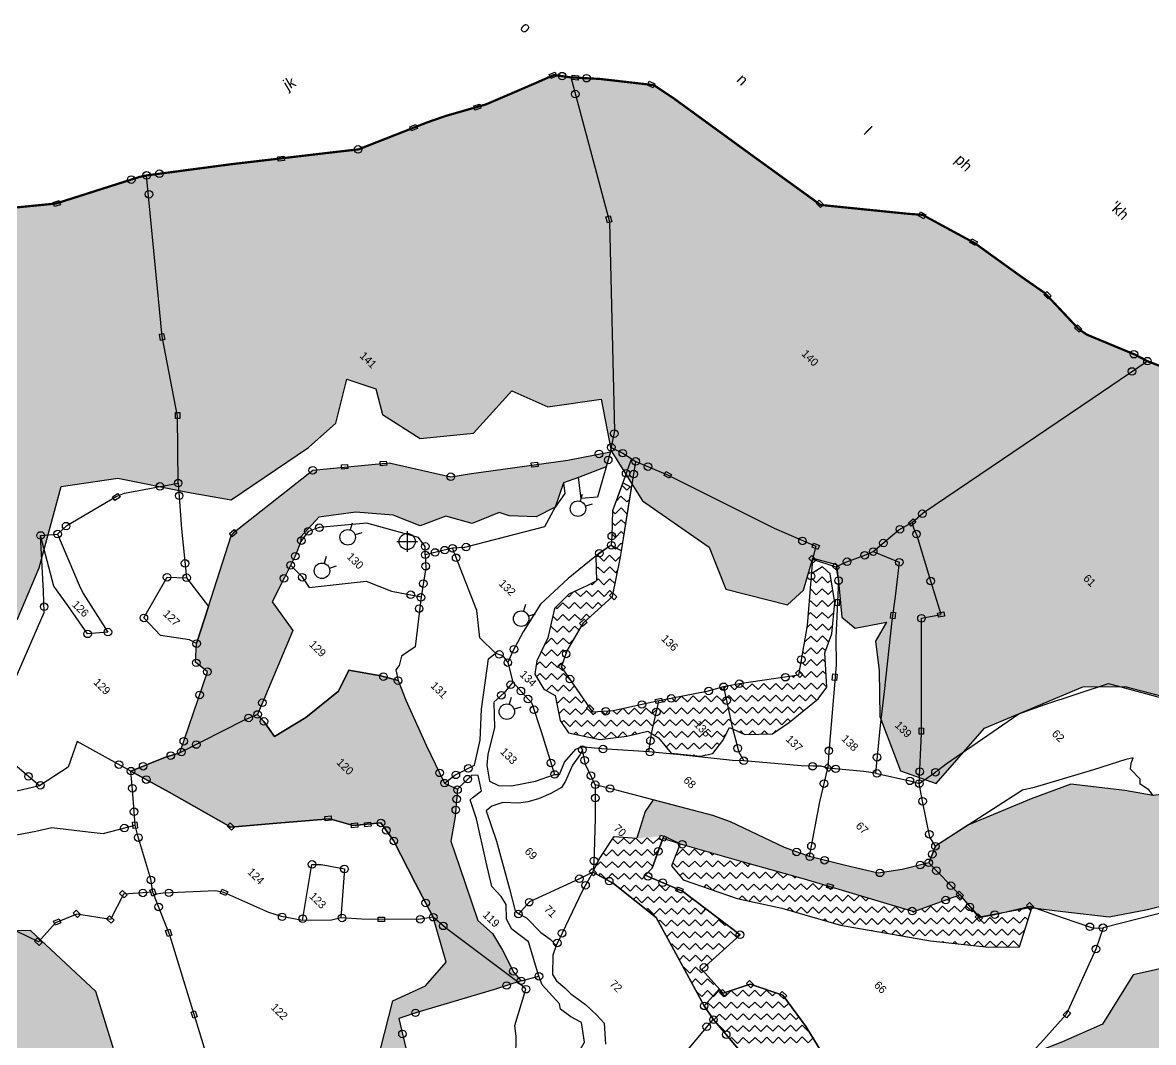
# Model space of a CAD drawing. Header units: metres. Extents: x 342055 to 347320, y 1761737 to 1766997.
# Drawn here: x 344155 to 345424, y 1764814 to 1765959 of the extents above; entities that cross this region are included whole.
import ezdxf

# ---------------------------------------------------------------- set-up
doc = ezdxf.new("R2010")
doc.units = ezdxf.units.M
doc.header["$MEASUREMENT"] = 0
for name, color, linetype in [('POLY_HATCH', 12, 'Continuous'), ('POLY_PARCEL', 6, 'Continuous'), ('POLY_WATER', 4, 'Continuous'), ('SYM_STONE', 1, 'Continuous'), ('SYM_WELL', 1, 'Continuous'), ('TEXT_MAPOUT', 7, 'Continuous'), ('TEXT_PARCEL', 7, 'Continuous'), ('V_BOUND_LINE', 7, 'Continuous')]:
    doc.layers.add(name, color=color, linetype=linetype)
doc.styles.add('TEXT_MAP', font='')
doc.styles.get('TEXT_MAP').set_extended_font_data('Kruti Dev 050')
pattern_1 = [(0, (2561.2986, 7210.2284), (1.875, 1.875), [1.875, -1.875]), (90, (2563.1736, 7210.2284), (-1.875, 1.875), [1.875, -1.875])]

# ---------------------------------------------------------------- blocks, each defined once
blk = doc.blocks.new('DISUSEWELL')
for points in [[(-1.64, -1.64), (1.64, 1.64)], [(-1.64, 1.64), (1.64, -1.64)]]:
    blk.add_lwpolyline(points)
blk.add_circle((0, 0), 1.81)
blk = doc.blocks.new('STONE')
blk.add_circle((0, 0), 0.851)
blk = doc.blocks.new('STONESQUARE')
blk.add_lwpolyline([(-0.7, 0.48), (0.7, 0.48), (0.7, -0.48), (-0.7, -0.48)], close=True)
blk = doc.blocks.new('MOTWELL')
for points in [[(-1.54, 2.96), (-0.8, 1.55)], [(1.54, 2.96), (0.8, 1.55)]]:
    blk.add_lwpolyline(points)
blk.add_circle((0, 0), 1.74)
blk = doc.blocks.new('EWF')
at = {"layer": 'POLY_HATCH'}
h = blk.add_hatch(dxfattribs=at)
h.set_pattern_fill('ZIGZAG', color=256, scale=15, style=0)
h.set_pattern_definition(pattern_1)
edge = h.paths.add_edge_path()
edge.add_line((2819.69, 7499.71), (2813.42, 7487.32))
edge.add_line((2813.42, 7487.32), (2810.13, 7480.25))
edge.add_line((2810.13, 7480.25), (2802.04, 7462.42))
edge.add_line((2802.04, 7462.42), (2795.49, 7447.4))
edge.add_line((2795.49, 7447.4), (2791.07, 7439.3))
edge.add_line((2791.07, 7439.3), (2784.01, 7427.53))
edge.add_line((2784.01, 7427.53), (2781.44, 7422.78))
edge.add_line((2781.44, 7422.78), (2771.8, 7406.7))
edge.add_line((2771.8, 7406.7), (2764.01, 7393.14))
edge.add_line((2764.01, 7393.14), (2820.19, 7373.12))
edge.add_line((2820.19, 7373.12), (2842.46, 7366.11))
edge.add_line((2842.46, 7366.11), (2855.14, 7367.52))
edge.add_line((2855.14, 7367.52), (2862.87, 7380.9))
edge.add_line((2862.87, 7380.9), (2863.9, 7401.48))
edge.add_line((2863.9, 7401.48), (2872.15, 7413.83))
edge.add_line((2872.15, 7413.83), (2886.06, 7422.58))
edge.add_line((2886.06, 7422.58), (2887.09, 7439.04))
edge.add_line((2887.09, 7439.04), (2886.57, 7454.99))
edge.add_line((2886.57, 7454.99), (2880.91, 7467.34))
edge.add_line((2880.91, 7467.34), (2891.73, 7479.69))
edge.add_line((2891.73, 7479.69), (2883.5, 7497.06))
edge.add_line((2883.5, 7497.06), (2886.59, 7504.78))
edge.add_line((2886.59, 7504.78), (2896.9, 7514.55))
edge.add_line((2896.9, 7514.55), (2934.51, 7523.3))
edge.add_line((2934.51, 7523.3), (2940.18, 7537.19))
edge.add_line((2940.18, 7537.19), (2933.48, 7555.71))
edge.add_line((2933.48, 7555.71), (2918.54, 7575.78))
edge.add_line((2918.54, 7575.78), (2886.59, 7591.22))
edge.add_line((2886.59, 7591.22), (2878.35, 7601.51))
edge.add_line((2878.35, 7601.51), (2845.89, 7619))
edge.add_line((2845.89, 7619), (2825.79, 7618.49))
edge.add_line((2825.79, 7618.49), (2811.88, 7604.08))
edge.add_line((2811.88, 7604.08), (2793.85, 7603.05))
edge.add_line((2793.85, 7603.05), (2784.57, 7605.11))
edge.add_line((2784.57, 7605.11), (2781.48, 7611.8))
edge.add_line((2781.48, 7611.8), (2781.48, 7618.49))
edge.add_line((2781.48, 7618.49), (2783.4, 7634.3))
edge.add_line((2783.4, 7634.3), (2782.37, 7646.14))
edge.add_line((2782.37, 7646.14), (2774.64, 7666.2))
edge.add_line((2774.64, 7666.2), (2770, 7678.04))
edge.add_line((2770, 7678.04), (2760.73, 7694.5))
edge.add_line((2760.73, 7694.5), (2768.46, 7704.79))
edge.add_line((2768.46, 7704.79), (2781.85, 7713.54))
edge.add_line((2781.85, 7713.54), (2790.1, 7719.2))
edge.add_line((2790.1, 7719.2), (2794.22, 7739.78))
edge.add_line((2794.22, 7739.78), (2794.74, 7748.01))
edge.add_line((2794.74, 7748.01), (2789.58, 7756.76))
edge.add_line((2789.58, 7756.76), (2795.77, 7759.85))
edge.add_line((2795.77, 7759.85), (2800.92, 7756.76))
edge.add_line((2800.92, 7756.76), (2810.71, 7758.82))
edge.add_line((2810.71, 7758.82), (2818.44, 7768.08))
edge.add_line((2818.44, 7768.08), (2817.92, 7780.94))
edge.add_line((2817.92, 7780.94), (2826.17, 7784.03))
edge.add_line((2826.17, 7784.03), (2833.49, 7793.68))
edge.add_line((2833.49, 7793.68), (2843.28, 7786.99))
edge.add_line((2843.28, 7786.99), (2856.16, 7783.9))
edge.add_line((2856.16, 7783.9), (2874.19, 7786.99))
edge.add_line((2874.19, 7786.99), (2883.46, 7782.87))
edge.add_line((2883.46, 7782.87), (2895.83, 7790.08))
edge.add_line((2895.83, 7790.08), (2896.08, 7794.98))
edge.add_line((2896.08, 7794.98), (2892.54, 7801.59))
edge.add_line((2892.54, 7801.59), (2897.33, 7804.32))
edge.add_line((2897.33, 7804.32), (2901.55, 7800.91))
edge.add_line((2901.55, 7800.91), (2906.46, 7796.69))
edge.add_line((2906.46, 7796.69), (2910.33, 7797.03))
edge.add_line((2910.33, 7797.03), (2914.44, 7802.96))
edge.add_line((2914.44, 7802.96), (2915.69, 7798.17))
edge.add_line((2915.69, 7798.17), (2920.94, 7793.96))
edge.add_line((2920.94, 7793.96), (2928.24, 7786.78))
edge.add_line((2928.24, 7786.78), (2940.14, 7781.33))
edge.add_line((2940.14, 7781.33), (2947.87, 7784.93))
edge.add_line((2947.87, 7784.93), (2946.84, 7801.4))
edge.add_line((2946.84, 7801.4), (2956.11, 7823.52))
edge.add_line((2956.11, 7823.52), (2962.81, 7830.21))
edge.add_line((2962.81, 7830.21), (2976.21, 7837.93))
edge.add_line((2976.21, 7837.93), (2979.3, 7841.01))
edge.add_line((2979.3, 7841.01), (2979.55, 7856.42))
edge.add_line((2979.55, 7856.42), (2995.12, 7874.06))
edge.add_line((2995.12, 7874.06), (2997.32, 7876.36))
edge.add_line((2997.32, 7876.36), (3009.03, 7876.36))
edge.add_line((3009.03, 7876.36), (3017.05, 7881.28))
edge.add_line((3017.05, 7881.28), (3020.13, 7887.85))
edge.add_line((3020.13, 7887.85), (3019.56, 7894.76))
edge.add_line((3019.56, 7894.76), (3019.98, 7905.64))
edge.add_line((3019.98, 7905.64), (3027.37, 7914.26))
edge.add_line((3027.37, 7914.26), (3030.66, 7921.65))
edge.add_line((3030.66, 7921.65), (3031.07, 7933.35))
edge.add_line((3031.07, 7933.35), (3028.94, 7939.41))
edge.add_line((3028.94, 7939.41), (3027.68, 7943.83))
edge.add_line((3027.68, 7943.83), (3018.53, 7950.07))
edge.add_line((3018.53, 7950.07), (3014.88, 7949.33))
edge.add_line((3014.88, 7949.33), (3010.34, 7952.08))
edge.add_line((3010.34, 7952.08), (3005.58, 7948.81))
edge.add_line((3005.58, 7948.81), (2997.97, 7946.53))
edge.add_line((2997.97, 7946.53), (2994.51, 7944.86))
edge.add_line((2994.51, 7944.86), (2981.94, 7936.8))
edge.add_line((2981.94, 7936.8), (2980.21, 7934.95))
edge.add_line((2980.21, 7934.95), (2972.73, 7926.37))
edge.add_line((2972.73, 7926.37), (2970.72, 7924.72))
edge.add_line((2970.72, 7924.72), (2954.03, 7912.62))
edge.add_line((2954.03, 7912.62), (2942.74, 7904.73))
edge.add_line((2942.74, 7904.73), (2934.03, 7898.62))
edge.add_line((2934.03, 7898.62), (2931.18, 7896.89))
edge.add_line((2931.18, 7896.89), (2918.29, 7887.91))
edge.add_line((2918.29, 7887.91), (2917.92, 7887.17))
edge.add_line((2917.92, 7887.17), (2915.07, 7885.94))
edge.add_line((2915.07, 7885.94), (2912.17, 7885.07))
edge.add_line((2912.17, 7885.07), (2901.16, 7880.63))
edge.add_line((2901.16, 7880.63), (2899, 7880.26))
edge.add_line((2899, 7880.26), (2887.94, 7880.69))
edge.add_line((2887.94, 7880.69), (2881.33, 7879.56))
edge.add_line((2881.33, 7879.56), (2868.84, 7877.64))
edge.add_line((2868.84, 7877.64), (2855.98, 7873.94))
edge.add_line((2855.98, 7873.94), (2853.54, 7871.86))
edge.add_line((2853.54, 7871.86), (2838.08, 7859.45))
edge.add_line((2838.08, 7859.45), (2818.99, 7856.54))
edge.add_line((2818.99, 7856.54), (2797.85, 7853.39))
edge.add_line((2797.85, 7853.39), (2792.44, 7852.36))
edge.add_line((2792.44, 7852.36), (2782.8, 7844.83))
edge.add_line((2782.8, 7844.83), (2777.98, 7840.57))
edge.add_line((2777.98, 7840.57), (2774.82, 7838.22))
edge.add_line((2774.82, 7838.22), (2773.21, 7834.16))
edge.add_line((2773.21, 7834.16), (2768.57, 7822.8))
edge.add_line((2768.57, 7822.8), (2763.93, 7814.59))
edge.add_line((2763.93, 7814.59), (2762.01, 7810.71))
edge.add_line((2762.01, 7810.71), (2755.21, 7795.46))
edge.add_line((2755.21, 7795.46), (2752.46, 7792.07))
edge.add_line((2752.46, 7792.07), (2737.1, 7772.95))
edge.add_line((2737.1, 7772.95), (2725.36, 7757.88))
edge.add_line((2725.36, 7757.88), (2724.43, 7756.47))
edge.add_line((2724.43, 7756.47), (2715.26, 7739.08))
edge.add_line((2715.26, 7739.08), (2703.99, 7725.58))
edge.add_line((2703.99, 7725.58), (2696.08, 7716.13))
edge.add_line((2696.08, 7716.13), (2698.04, 7714.07))
edge.add_line((2698.04, 7714.07), (2699.39, 7710.92))
edge.add_line((2699.39, 7710.92), (2700.84, 7690.52))
edge.add_line((2700.84, 7690.52), (2701.47, 7680.45))
edge.add_line((2701.47, 7680.45), (2707.7, 7660.41))
edge.add_line((2707.7, 7660.41), (2713.37, 7641.34))
edge.add_line((2713.37, 7641.34), (2718.97, 7626.61))
edge.add_line((2718.97, 7626.61), (2720.14, 7622.83))
edge.add_line((2720.14, 7622.83), (2725.21, 7597.45))
edge.add_line((2725.21, 7597.45), (2727.99, 7584.41))
edge.add_line((2727.99, 7584.41), (2729.11, 7578.74))
edge.add_line((2729.11, 7578.74), (2729.62, 7574.27))
edge.add_line((2729.62, 7574.27), (2732.43, 7570.86))
edge.add_line((2732.43, 7570.86), (2746.07, 7556.53))
edge.add_line((2746.07, 7556.53), (2754.87, 7548.21))
edge.add_line((2754.87, 7548.21), (2762.6, 7541.09))
edge.add_line((2762.6, 7541.09), (2766.75, 7536.43))
edge.add_line((2766.75, 7536.43), (2775.65, 7534.21))
edge.add_line((2775.65, 7534.21), (2790.82, 7530))
edge.add_line((2790.82, 7530), (2802.28, 7526.43))
edge.add_line((2802.28, 7526.43), (2803.15, 7523.56))
edge.add_line((2803.15, 7523.56), (2805.34, 7520.89))
edge.add_line((2805.34, 7520.89), (2816.52, 7504.69))
edge.add_line((2816.52, 7504.69), (2818.22, 7502.73))
h = blk.add_hatch(dxfattribs=at)
h.set_pattern_fill('ZIGZAG', color=256, scale=15, style=0)
h.set_pattern_definition(pattern_1)
h.paths.add_polyline_path([(3001.62, 7798.01), (3007.89, 7808.32), (3013.3, 7812.86), (3016.8, 7827.05), (3019.02, 7835.7), (3022.15, 7847.86), (3025.5, 7858.87), (3033.61, 7868.82), (3045.05, 7883.55), (3047.82, 7889.08), (3049.41, 7893.12), (3056.35, 7900.78), (3059.27, 7904.23), (3061.5, 7909.97), (3066.77, 7914.96), (3071.87, 7921.2), (3068.81, 7925.02), (3063.58, 7919.8), (3059.89, 7915.09), (3055.42, 7909.61), (3053.38, 7903.24), (3046.75, 7898.78), (3043.88, 7896.32), (3041.78, 7886.28), (3036.04, 7879.56), (3029.3, 7872.17), (3017.71, 7866.98), (2998.66, 7858.42), (2993.36, 7847.28), (2988.83, 7837.79), (2990.37, 7829.23), (2990.7, 7824.93), (2984.51, 7817.21), (2979.22, 7813.51), (2969.56, 7806.04), (2965.53, 7797.43), (2959.55, 7783.23), (2957.64, 7774.75), (2959.18, 7771.04), (2956, 7765.76), (2952.7, 7761.4), (2945.95, 7757.3), (2939.08, 7753.21), (2933.65, 7750.7), (2920.96, 7746.34), (2917.06, 7744.55), (2905.04, 7737.66), (2905.62, 7734.5), (2908.51, 7728.96), (2912.49, 7733.57), (2916.33, 7734.89), (2929.29, 7741.89), (2941.72, 7748.85), (2959.58, 7758.23), (2964.47, 7760.87), (2969.23, 7770.78), (2975.79, 7770.37), (2982.43, 7779.77), (2988.33, 7784.37), (2996.64, 7790.82)])
h = blk.add_hatch(dxfattribs=at)
h.set_pattern_fill('ZIGZAG', color=256, scale=15, style=0)
h.set_pattern_definition(pattern_1)
h.paths.add_polyline_path([(3130.18, 7854.67), (3104.93, 7856.28), (3106.03, 7873.79), (3096.53, 7889.11), (3092.51, 7901.51), (3080.09, 7911.72), (3068.77, 7908.8), (3056.35, 7900.78), (3049.41, 7893.12), (3045.4, 7880.72), (3039.55, 7869.41), (3025.31, 7853.36), (3025.31, 7841.33), (3023.48, 7827.47), (3026.01, 7819.24), (3033.68, 7814.86), (3032.95, 7806.47), (3027.1, 7805.01), (3017.6, 7797.72), (3009.57, 7785.31), (3012.49, 7772.55), (3008.84, 7763.43), (3002.99, 7750.3), (3001.67, 7744.65), (3004.71, 7735.19), (3012.39, 7728.22), (3016.68, 7719.84), (3020.08, 7713.95), (3020.62, 7713.59), (3027.41, 7710.02), (3038.34, 7716.95), (3043.7, 7720.88), (3049.98, 7712.5), (3047.12, 7708.57), (3055.13, 7701.71), (3061.41, 7704.5), (3073.09, 7705.23), (3078.94, 7712.53), (3082.96, 7727.12), (3093.55, 7739.52), (3106.33, 7754.11), (3121.67, 7776.36), (3144.68, 7785.11), (3156.37, 7789.85), (3183.19, 7790.41), (3195.97, 7797.34), (3203.28, 7814.12), (3195.24, 7835.64), (3175.15, 7832.72), (3157.99, 7842.2), (3153.11, 7853.23), (3145.74, 7853.56)])
h = blk.add_hatch(dxfattribs=at)
h.set_pattern_fill('ZIGZAG', color=256, scale=15, style=0)
h.set_pattern_definition(pattern_1)
h.paths.add_polyline_path([(2894.78, 7798.83), (2895.11, 7798.44), (2902.25, 7789.88), (2908.73, 7780.56), (2900.57, 7769.86), (2898.53, 7766.9), (2896.56, 7763.48), (2890.34, 7754.41), (2884.62, 7745.65), (2881.56, 7742.19), (2869.42, 7744.53), (2867.78, 7747.99), (2865.95, 7755.02), (2866.46, 7763.89), (2861.76, 7771.12), (2860.7, 7772.61), (2852.32, 7784.35), (2850.19, 7783.67), (2852.95, 7777.6), (2856.83, 7773.42), (2858.19, 7771.88), (2857.43, 7767.71), (2861.39, 7763.84), (2860.66, 7761.5), (2859.13, 7757.33), (2859.05, 7752.74), (2862.6, 7747.01), (2864.46, 7741.61), (2866.25, 7739.15), (2870.05, 7738.18), (2872.87, 7738.91), (2877.64, 7735.68), (2880.95, 7735.04), (2887, 7738.91), (2890.8, 7743.67), (2893.38, 7747.86), (2896.13, 7748.42), (2900.61, 7747.99), (2905.77, 7752.11), (2907.31, 7754.52), (2906.9, 7758.15), (2905.85, 7761.3), (2909.41, 7762.59), (2913.77, 7767.02), (2914.67, 7771.6), (2915.56, 7779.9), (2915.15, 7783.12), (2909.42, 7788.28), (2907.55, 7792.44), (2903.03, 7797.93), (2897.78, 7801.8), (2895.44, 7801.72)])
h = blk.add_hatch(dxfattribs=at)
h.set_pattern_fill('ZIGZAG', color=256, scale=15, style=0)
h.set_pattern_definition(pattern_1)
h.paths.add_polyline_path([(2861.04, 7686.21), (2865.04, 7691.02), (2869.86, 7690.2), (2880.01, 7686.82), (2888.3, 7684.15), (2897.45, 7679.01), (2897.86, 7671.95), (2895.03, 7664.34), (2900.69, 7654.65), (2902.92, 7648.4), (2900.09, 7644.56), (2896.45, 7640.53), (2893.01, 7639.32), (2891.4, 7633.87), (2887.35, 7630.23), (2888.16, 7624.78), (2885.74, 7619.74), (2885.94, 7613.48), (2884.33, 7606.48), (2887.57, 7602.64), (2887.77, 7596.79), (2894.84, 7591.14), (2899.69, 7589.12), (2902.93, 7588.51), (2904.27, 7596.32), (2903.01, 7600.76), (2896.51, 7600.63), (2895.31, 7603.21), (2894.58, 7606.52), (2898.45, 7608.98), (2897.06, 7611.3), (2895, 7613.68), (2893.52, 7615.17), (2894.12, 7619.81), (2896.99, 7627.34), (2903.63, 7630.05), (2909.22, 7637.78), (2912.58, 7647.06), (2912.09, 7654.28), (2905.68, 7658.13), (2898.79, 7662.46), (2900.68, 7666.31), (2909.54, 7682.26), (2912.42, 7687.8), (2909.96, 7688.01), (2904.62, 7689.83), (2900.37, 7690.92), (2895.95, 7690.64), (2884.51, 7696.46), (2879.1, 7699.12), (2875.92, 7703.79), (2872.02, 7708.51), (2868.97, 7707.43), (2860.06, 7710.59), (2849.66, 7714.65), (2845.34, 7716.53), (2841.84, 7714.56), (2835.8, 7710.42), (2837.48, 7705.48), (2836.38, 7696.11), (2834.35, 7688.04), (2830.27, 7688.84), (2828.16, 7688.95), (2827.35, 7690.92), (2820.57, 7707.98), (2812.74, 7709.33), (2810.85, 7715.18), (2809.23, 7720.27), (2807.79, 7723.51), (2807.09, 7724.24), (2806.87, 7730.24), (2812.03, 7736.9), (2818.47, 7742.26), (2824.49, 7744.83), (2827.07, 7750.41), (2832.44, 7753.42), (2835.02, 7759.42), (2837.16, 7760.5), (2841.68, 7764.57), (2843.22, 7769.13), (2840.7, 7774.35), (2842.23, 7777.58), (2845.02, 7783.64), (2843.31, 7786.76), (2837.81, 7778.66), (2824.44, 7761.32), (2821.65, 7757.54), (2809.58, 7750.08), (2798.49, 7736.8), (2795.61, 7714.59), (2795.71, 7713.43), (2803.24, 7698.51), (2807.21, 7690.69), (2809.95, 7687.53), (2813.37, 7687.89), (2814.83, 7684.93), (2821.76, 7670.54), (2820.14, 7667.57), (2816.8, 7659.87), (2826.25, 7662.58), (2841.63, 7666.68), (2847.79, 7673.85), (2856.22, 7683.65)])
h = blk.add_hatch(dxfattribs=at)
h.set_pattern_fill('ZIGZAG', color=256, scale=15, style=0)
h.set_pattern_definition(pattern_1)
h.paths.add_polyline_path([(2971.76, 7758.75), (2982.14, 7766.99), (2987.01, 7771.85), (2982.79, 7780.05), (2982.43, 7779.77), (2975.79, 7770.37), (2969.23, 7770.78), (2964.47, 7760.87), (2959.58, 7758.23), (2941.72, 7748.85), (2929.29, 7741.89), (2916.33, 7734.89), (2918.42, 7730), (2922.44, 7729.57), (2934.08, 7735.07), (2942.76, 7740.57), (2954.83, 7747.12)])
h = blk.add_hatch(dxfattribs=at)
h.set_pattern_fill('ZIGZAG', color=256, scale=15, style=0)
h.set_pattern_definition(pattern_1)
h.paths.add_polyline_path([(2912.49, 7733.57), (2915.67, 7726.57), (2915.67, 7724.32), (2924.13, 7727.63), (2940.27, 7729.74), (2939.6, 7718.12), (2946.75, 7717.72), (2949.66, 7723.4), (2956.67, 7726.83), (2965.4, 7725.38), (2978.93, 7721.99), (2982.11, 7721.27), (2986.4, 7726.44), (2988.9, 7735.01), (2999.09, 7737.69), (3005.53, 7731.44), (3008.39, 7723.23), (3010.71, 7714.84), (3009.1, 7703.86), (3010.35, 7693.33), (3007.5, 7685.12), (3006.25, 7672.51), (3011.26, 7660.37), (3016.44, 7651.44), (3020.2, 7645.38), (3027.33, 7644.8), (3038.92, 7646.66), (3044.33, 7647.22), (3048.64, 7646.51), (3043.6, 7641.05), (3033.93, 7636.22), (3029.1, 7630.56), (3024.26, 7625.73), (3025.31, 7621.95), (3020.06, 7623), (3021.07, 7632.98), (3012.66, 7642.63), (3004.67, 7652.71), (3002.36, 7652.5), (2995.84, 7644.31), (2990.38, 7646.62), (2989.33, 7664.89), (2992.9, 7674.75), (2993.32, 7683.99), (2996.41, 7693.9), (2998.01, 7697.55), (2999.77, 7701.9), (2999.02, 7705.56), (2996.49, 7708.71), (2993.65, 7711.24), (2986.43, 7709.4), (2982.19, 7708.43), (2976.01, 7706.5), (2975.17, 7708.79), (2959.9, 7710.97), (2949.24, 7711.94), (2945.73, 7712.67), (2932.04, 7716.9), (2924.1, 7719.31), (2911.86, 7717.98), (2906.77, 7716.53), (2905.73, 7719.65), (2904.62, 7725.64), (2908.51, 7728.96)])
for points in [[(2896.9, 7514.55), (2934.51, 7523.3), (2940.18, 7537.19), (2933.48, 7555.71), (2918.54, 7575.78), (2886.59, 7591.22), (2878.35, 7601.51), (2845.89, 7619), (2825.79, 7618.49), (2811.88, 7604.08)], [(2774.64, 7666.2), (2770, 7678.04), (2760.73, 7694.5), (2768.46, 7704.79), (2781.85, 7713.54), (2790.1, 7719.2), (2794.22, 7739.78), (2794.74, 7748.01), (2789.58, 7756.76), (2795.77, 7759.85), (2800.92, 7756.76), (2810.71, 7758.82), (2818.44, 7768.08), (2817.92, 7780.94), (2826.17, 7784.03), (2833.49, 7793.68), (2843.28, 7786.99), (2856.16, 7783.9), (2874.19, 7786.99), (2883.46, 7782.87), (2895.83, 7790.08), (2896.08, 7794.98), (2892.54, 7801.59), (2897.33, 7804.32), (2901.55, 7800.91), (2906.46, 7796.69), (2910.33, 7797.03), (2914.44, 7802.96), (2915.69, 7798.17), (2920.94, 7793.96), (2928.24, 7786.78), (2940.14, 7781.33), (2947.87, 7784.93), (2946.84, 7801.4), (2956.11, 7823.52), (2962.81, 7830.21), (2976.21, 7837.93)], [(2917.92, 7887.17), (2915.07, 7885.94), (2912.17, 7885.07), (2901.16, 7880.63), (2899, 7880.26), (2887.94, 7880.69), (2881.33, 7879.56), (2868.84, 7877.64), (2855.98, 7873.94), (2853.54, 7871.86), (2838.08, 7859.45), (2818.99, 7856.54), (2797.85, 7853.39), (2792.44, 7852.36), (2782.8, 7844.83), (2777.98, 7840.57), (2774.82, 7838.22), (2773.21, 7834.16), (2768.57, 7822.8), (2763.93, 7814.59), (2762.01, 7810.71), (2755.21, 7795.46), (2752.46, 7792.07), (2737.1, 7772.95), (2725.36, 7757.88), (2724.43, 7756.47), (2715.26, 7739.08), (2703.99, 7725.58)], [(2912.49, 7733.57), (2916.33, 7734.89), (2929.29, 7741.89), (2941.72, 7748.85), (2959.58, 7758.23), (2964.47, 7760.87), (2969.23, 7770.78), (2975.79, 7770.37), (2982.43, 7779.77), (2988.33, 7784.37), (2996.64, 7790.82), (3001.62, 7798.01), (3007.89, 7808.32)], [(2990.7, 7824.93), (2984.51, 7817.21), (2979.22, 7813.51), (2969.56, 7806.04), (2965.53, 7797.43), (2959.55, 7783.23), (2957.64, 7774.75)], [(3104.93, 7856.28), (3106.03, 7873.79), (3096.53, 7889.11), (3092.51, 7901.51), (3080.09, 7911.72), (3068.77, 7908.8), (3056.35, 7900.78), (3049.41, 7893.12), (3045.4, 7880.72), (3039.55, 7869.41), (3025.31, 7853.36), (3025.31, 7841.33), (3023.48, 7827.47), (3026.01, 7819.24), (3033.68, 7814.86), (3032.95, 7806.47), (3027.1, 7805.01), (3017.6, 7797.72), (3009.57, 7785.31), (3012.49, 7772.55), (3008.84, 7763.43), (3002.99, 7750.3)], [(2900.69, 7654.65), (2895.03, 7664.34), (2897.86, 7671.95), (2897.45, 7679.01), (2888.3, 7684.15), (2880.01, 7686.82), (2869.86, 7690.2), (2865.04, 7691.02), (2861.04, 7686.21), (2856.22, 7683.65), (2847.79, 7673.85), (2841.63, 7666.68), (2826.25, 7662.58), (2816.8, 7659.87), (2820.14, 7667.57), (2821.76, 7670.54), (2814.83, 7684.93), (2813.37, 7687.89), (2809.95, 7687.53), (2807.21, 7690.69), (2803.24, 7698.51), (2795.71, 7713.43), (2795.61, 7714.59), (2798.49, 7736.8), (2809.58, 7750.08), (2821.65, 7757.54), (2824.44, 7761.32), (2837.81, 7778.66), (2843.31, 7786.76), (2845.02, 7783.64), (2842.23, 7777.58), (2840.7, 7774.35), (2843.22, 7769.13), (2841.68, 7764.57), (2837.16, 7760.5), (2835.02, 7759.42), (2832.44, 7753.42), (2827.07, 7750.41), (2824.49, 7744.83), (2818.47, 7742.26), (2812.03, 7736.9), (2806.87, 7730.24), (2807.09, 7724.24), (2807.79, 7723.51), (2809.23, 7720.27), (2810.85, 7715.18), (2812.74, 7709.33), (2820.57, 7707.98), (2827.35, 7690.92), (2828.16, 7688.95), (2830.27, 7688.84), (2834.35, 7688.04), (2836.38, 7696.11), (2837.48, 7705.48), (2835.8, 7710.42), (2841.84, 7714.56), (2845.34, 7716.53), (2849.66, 7714.65), (2860.06, 7710.59), (2868.97, 7707.43), (2872.02, 7708.51), (2875.92, 7703.79), (2879.1, 7699.12), (2884.51, 7696.46), (2895.95, 7690.64), (2900.37, 7690.92), (2904.62, 7689.83), (2909.96, 7688.01), (2912.42, 7687.8), (2909.54, 7682.26), (2900.68, 7666.31), (2898.79, 7662.46), (2905.68, 7658.13)], [(2916.33, 7734.89), (2918.42, 7730), (2922.44, 7729.57), (2934.08, 7735.07), (2942.76, 7740.57), (2954.83, 7747.12), (2971.76, 7758.75), (2982.14, 7766.99), (2987.01, 7771.85), (2982.79, 7780.05)], [(2957.64, 7774.75), (2959.18, 7771.04)], [(2959.18, 7771.04), (2956, 7765.76), (2952.7, 7761.4), (2945.95, 7757.3), (2939.08, 7753.21), (2933.65, 7750.7), (2920.96, 7746.34), (2917.06, 7744.55), (2905.04, 7737.66), (2905.62, 7734.5), (2908.51, 7728.96)], [(2912.49, 7733.57), (2915.67, 7726.57), (2915.67, 7724.32), (2924.13, 7727.63), (2940.27, 7729.74), (2939.6, 7718.12), (2946.75, 7717.72), (2949.66, 7723.4), (2956.67, 7726.83), (2965.4, 7725.38), (2978.93, 7721.99)], [(2959.9, 7710.97), (2949.24, 7711.94), (2945.73, 7712.67), (2932.04, 7716.9), (2924.1, 7719.31), (2911.86, 7717.98), (2906.77, 7716.53), (2905.73, 7719.65), (2904.62, 7725.64), (2908.51, 7728.96)]]:
    blk.add_lwpolyline(points, dxfattribs=at)
blk.add_lwpolyline([(2894.78, 7798.83), (2895.11, 7798.44), (2902.25, 7789.88), (2908.73, 7780.56), (2900.57, 7769.86), (2898.53, 7766.9), (2896.56, 7763.48), (2890.34, 7754.41), (2884.62, 7745.65), (2881.56, 7742.19), (2869.42, 7744.53), (2867.78, 7747.99), (2865.95, 7755.02), (2866.46, 7763.89), (2861.76, 7771.12), (2860.7, 7772.61), (2852.32, 7784.35), (2850.19, 7783.67), (2852.95, 7777.6), (2856.83, 7773.42), (2858.19, 7771.88), (2857.43, 7767.71), (2861.39, 7763.84), (2860.66, 7761.5), (2859.13, 7757.33), (2859.05, 7752.74), (2862.6, 7747.01), (2864.46, 7741.61), (2866.25, 7739.15), (2870.05, 7738.18), (2872.87, 7738.91), (2877.64, 7735.68), (2880.95, 7735.04), (2887, 7738.91), (2890.8, 7743.67), (2893.38, 7747.86), (2896.13, 7748.42), (2900.61, 7747.99), (2905.77, 7752.11), (2907.31, 7754.52), (2906.9, 7758.15), (2905.85, 7761.3), (2909.41, 7762.59), (2913.77, 7767.02), (2914.67, 7771.6), (2915.56, 7779.9), (2915.15, 7783.12), (2909.42, 7788.28), (2907.55, 7792.44), (2903.03, 7797.93), (2897.78, 7801.8), (2895.44, 7801.72)], close=True, dxfattribs=at)
at = {"layer": 'POLY_PARCEL'}
for points in [[(2902.83, 7822.98), (2903.12, 7826.26), (2903.12, 7826.26), (2903.12, 7826.26), (2912.13, 7871.22), (2915.07, 7885.94)], [(2843.31, 7786.76), (2840.68, 7790.79), (2806.96, 7823.43), (2806.96, 7823.43), (2777.98, 7840.57), (2777.98, 7840.57)], [(2945.16, 7782.25), (2945.95, 7786.36), (2946.35, 7789.64), (2950.13, 7809.1), (2952.83, 7814.73), (2959.69, 7828.13), (2970.52, 7834.19), (2978.08, 7838.86), (2980.61, 7840)], [(2988.83, 7837.79), (2990.37, 7829.23), (2990.7, 7824.93), (2984.51, 7817.21), (2982.97, 7817.43), (2980.65, 7816.98), (2979.91, 7817.79), (2976.74, 7817.83), (2975.88, 7818.93), (2975.41, 7820.1), (2974.47, 7818.69), (2970.9, 7811.92), (2964.17, 7799.74), (2962.75, 7797.47), (2957.64, 7774.75)], [(3019.4, 7830.05), (3017.7, 7823.59), (3013.07, 7808.93), (3005.19, 7801.38), (3003.84, 7798.76), (2997.35, 7788.11)], [(2901.19, 7812.16), (2901.87, 7819.69), (2902.83, 7822.98)], [(2919.45, 7809.08), (2922, 7812.77), (2915.06, 7816.52), (2905.76, 7821.65), (2903.99, 7822.35), (2902.83, 7822.98)], [(2901.19, 7812.16), (2907.04, 7814.57), (2911.79, 7808.41), (2915.12, 7804.02), (2924.99, 7791.44), (2929.74, 7785.42), (2936.49, 7777.01)], [(2897.61, 7803.85), (2898.48, 7806.17), (2900.41, 7810.23), (2901.19, 7812.16)], [(2945.16, 7782.25), (2937.58, 7790.61), (2919.45, 7809.08)], [(2856.13, 7792.02), (2881.6, 7800.28), (2891.13, 7803.94), (2892.66, 7801.39)], [(2892.66, 7801.39), (2897.61, 7803.85)], [(2897.61, 7803.85), (2900.17, 7802.08), (2908.77, 7792.44), (2913.15, 7788.07), (2925.67, 7773), (2928.05, 7770.29)], [(2892.66, 7801.39), (2895.11, 7798.44), (2902.25, 7789.88), (2908.73, 7780.56), (2900.57, 7769.86), (2898.53, 7766.9)], [(2848.88, 7789.16), (2856.13, 7792.02)], [(2842.76, 7787.56), (2845.51, 7788.45), (2848.88, 7789.16)], [(2847.76, 7788.93), (2849.89, 7784.32), (2852.95, 7777.6), (2856.83, 7773.42), (2858.19, 7771.88)], [(2860.7, 7772.61), (2848.88, 7789.16)], [(2969.23, 7770.78), (2975.86, 7770.14), (2977.91, 7773.13), (2982.28, 7780.07), (2989.23, 7783.32), (2995.91, 7786.57), (2997.35, 7788.11)], [(2997.35, 7788.11), (2999.58, 7783.57), (3005.14, 7768.41), (3005.54, 7759.83), (3005.67, 7752.83)], [(2803.24, 7698.51), (2795.71, 7713.43), (2795.61, 7714.59), (2798.49, 7736.8), (2809.58, 7750.08), (2821.65, 7757.54), (2824.44, 7761.32), (2837.81, 7778.66), (2843.31, 7786.76)], [(2843.31, 7786.76), (2848.44, 7777.4), (2846.01, 7774.62), (2842.23, 7777.58), (2840.7, 7774.35), (2842.59, 7772.82), (2843.22, 7769.13), (2844.57, 7764.27), (2835.01, 7748.37), (2833.19, 7746.32)], [(2936.49, 7777.01), (2943.22, 7781.19), (2945.16, 7782.25)], [(2957.64, 7774.75), (2955.3, 7775.32), (2948.49, 7779.92), (2945.16, 7782.25)], [(2936.49, 7777.01), (2934.36, 7775.46), (2928.05, 7770.29)], [(2858.19, 7771.88), (2860.7, 7772.61)], [(2890.34, 7754.41), (2884.62, 7745.65), (2881.56, 7742.19), (2869.42, 7744.53), (2867.78, 7747.99), (2865.95, 7755.02), (2866.46, 7763.89), (2861.76, 7771.12), (2860.7, 7772.61)], [(2969.23, 7770.78), (2959.18, 7771.04), (2957.64, 7774.75)], [(2858.19, 7771.88), (2857.54, 7768.94), (2856.52, 7759.77), (2856.12, 7751.24), (2857.75, 7744.1), (2859.18, 7739.21), (2860.11, 7736.74)], [(2928.05, 7770.29), (2926.7, 7769.58), (2925.43, 7768.31), (2923.44, 7766.47), (2913.42, 7758.21), (2911.58, 7756.51), (2902.29, 7749.14), (2896.81, 7744.64)], [(2912.66, 7733.06), (2916.33, 7734.89), (2929.29, 7741.89), (2941.72, 7748.85), (2959.58, 7758.23), (2964.47, 7760.87), (2969.23, 7770.78)], [(2939.08, 7753.21), (2932.07, 7763.64), (2928.05, 7770.29)], [(2959.18, 7771.04), (2956, 7765.76), (2952.7, 7761.4), (2945.95, 7757.3), (2939.08, 7753.21)], [(2898.53, 7766.9), (2896.56, 7763.48), (2890.34, 7754.41)], [(2898.53, 7766.9), (2906.22, 7761.82), (2911.29, 7758.79), (2913.42, 7758.21)], [(2778.93, 7713.53), (2768.27, 7724.19), (2753.24, 7734.53), (2725.36, 7757.88), (2725.36, 7757.88)], [(2896.81, 7744.64), (2894.32, 7748.04), (2891.49, 7752.64), (2890.34, 7754.41)], [(2939.08, 7753.21), (2933.65, 7750.7), (2920.96, 7746.34), (2917.06, 7744.55), (2898.15, 7733.72), (2893.38, 7730.94)], [(2833.19, 7746.32), (2829.88, 7741)], [(2856.63, 7736.29), (2851.73, 7736.26), (2846.94, 7740.23), (2833.19, 7746.32)], [(2896.81, 7744.64), (2888.79, 7737.7), (2885.63, 7735.2), (2885.13, 7734.63)], [(2829.88, 7741), (2828.53, 7742.35), (2826.01, 7742.71), (2815.47, 7736.86), (2808.6, 7728.64), (2807.43, 7726.3), (2807.79, 7723.51), (2809.23, 7720.27), (2810.85, 7715.18), (2812.74, 7709.33), (2820.57, 7707.98), (2827.35, 7690.92), (2828.16, 7688.95)], [(2829.88, 7741), (2831.99, 7739.01), (2835.81, 7733.61)], [(2864.01, 7734.4), (2870.37, 7734.01), (2876.33, 7730.91), (2885.24, 7726.17)], [(2893.38, 7730.94), (2888.62, 7732.66), (2885.79, 7734.53)], [(2809.93, 7718.09), (2813.51, 7718.02), (2816.43, 7717.46), (2824.55, 7727.47), (2830.15, 7729.83), (2835.81, 7733.61)], [(2835.81, 7733.61), (2842.8, 7724.66), (2842.06, 7720.99), (2843.15, 7719.14), (2843.3, 7717.91), (2845.34, 7716.53)], [(2978.93, 7721.99), (2965.4, 7725.38), (2956.67, 7726.83), (2949.66, 7723.4), (2946.75, 7717.72), (2939.6, 7718.12), (2940.27, 7729.74), (2924.13, 7727.63), (2915.67, 7724.32), (2915.67, 7726.57), (2912.66, 7733.06)], [(2893.38, 7730.94), (2898.66, 7725.6), (2905.68, 7717.98), (2906.77, 7716.53)], [(2906.77, 7716.53), (2911.86, 7717.98), (2924.1, 7719.31), (2932.04, 7716.9), (2945.73, 7712.67)], [(2845.34, 7716.53), (2841.84, 7714.56), (2835.8, 7710.42), (2837.48, 7705.48), (2836.38, 7696.11), (2834.35, 7688.04), (2830.27, 7688.84), (2828.16, 7688.95)], [(2845.34, 7716.53), (2849.66, 7714.65), (2860.06, 7710.59), (2868.97, 7707.43), (2869.41, 7710.33)], [(2906.77, 7716.53), (2905.68, 7713.38), (2901.32, 7701.77), (2901.47, 7698.18)], [(2906.77, 7716.53), (2908.11, 7711.81), (2911.5, 7701.89), (2912.46, 7699.01)], [(2945.73, 7712.67), (2945.51, 7717.79)], [(2767.64, 7686.32), (2767.76, 7689.18), (2771.09, 7701.57), (2771.9, 7703.46), (2778.93, 7713.53)], [(2778.93, 7713.53), (2786.7, 7706.75), (2786.7, 7706.75), (2795.23, 7699.68)], [(2945.73, 7712.67), (2949.24, 7711.94)], [(2949.24, 7711.94), (2959.9, 7710.97), (2975.17, 7708.79), (2975.17, 7708.79), (2976.01, 7706.5)], [(2949.24, 7711.94), (2949.97, 7702.87), (2949.47, 7700.5)], [(2872.02, 7708.51), (2875.92, 7703.79), (2879.1, 7699.12), (2884.51, 7696.46), (2895.95, 7690.64), (2900.37, 7690.92), (2904.62, 7689.83), (2909.96, 7688.01), (2912.42, 7687.8)], [(2807.21, 7690.69), (2805.52, 7690.18), (2800.11, 7686.31), (2794.71, 7686.49), (2792.01, 7696.66), (2795.23, 7699.68)], [(2795.23, 7699.68), (2803.24, 7698.51)], [(2803.24, 7698.51), (2807.21, 7690.69)], [(2816.8, 7659.87), (2826.25, 7662.58), (2841.63, 7666.68), (2847.79, 7673.85), (2856.22, 7683.65), (2861.04, 7686.21), (2865.04, 7691.02), (2869.86, 7690.2), (2880.01, 7686.82), (2888.3, 7684.15)], [(2912.42, 7687.8), (2914.57, 7691.36)], [(2821.76, 7670.54), (2814.83, 7684.93), (2813.37, 7687.89), (2809.95, 7687.53), (2807.21, 7690.69)], [(2828.16, 7688.95), (2826.9, 7685.89), (2821.76, 7670.54)], [(2765.14, 7683.42), (2767.64, 7686.32)], [(2767.64, 7686.32), (2779.19, 7681.53), (2781.09, 7680.82), (2791.17, 7678.57), (2788.2, 7675.06), (2780.54, 7676.5), (2775.23, 7677.4), (2765.14, 7683.42)], [(2912.04, 7687.08), (2900.49, 7685.56), (2891.93, 7684.37), (2888.3, 7684.15)], [(2912.42, 7687.8), (2909.54, 7682.26), (2900.68, 7666.31), (2898.79, 7662.46), (2905.68, 7658.13), (2918.88, 7650.21), (2921.43, 7648.45)], [(2927.32, 7667.57), (2925.5, 7671.14), (2923.81, 7674.51), (2920.44, 7678.08), (2918.48, 7679.62), (2914.53, 7687.24), (2912.04, 7687.08)], [(2804.46, 7643.14), (2795.34, 7642.43), (2792.01, 7641.35), (2785.7, 7650.88), (2784.62, 7654.06), (2777.86, 7671.68), (2774.42, 7674.97), (2765.14, 7683.42)], [(2888.3, 7684.15), (2886.33, 7681.48)], [(2886.33, 7681.48), (2877.2, 7672.58), (2873.62, 7669.49)], [(2867.86, 7663.01), (2860.49, 7673.46), (2862.03, 7674.93), (2866.46, 7677.87), (2873.62, 7669.49)], [(2821.76, 7670.54), (2820.14, 7667.57), (2816.8, 7659.87)], [(2873.62, 7669.49), (2872.49, 7667.64), (2867.86, 7663.01)], [(2867.86, 7663.01), (2863.86, 7660.28), (2861.23, 7658.98), (2850.84, 7655.12), (2849.23, 7654), (2841.22, 7645.44), (2839.93, 7643.7)], [(2816.8, 7659.87), (2803.47, 7656.18), (2806.08, 7650.6)], [(2825.98, 7651.86), (2819.95, 7657.17), (2816.8, 7659.87)], [(2782.52, 7608.75), (2787.74, 7604.43), (2792.96, 7608.66), (2795.24, 7612.31), (2805.69, 7627.6), (2811, 7635.24), (2813.01, 7638.37), (2819.5, 7643.41), (2822.2, 7645.48), (2825.98, 7651.86)], [(2806.08, 7650.6), (2804.46, 7643.14)], [(2839.44, 7643.93), (2837.02, 7645.69), (2828.1, 7650.6), (2825.98, 7651.86)], [(2804.46, 7643.14), (2796.71, 7630.91), (2782.52, 7608.75)], [(2839.44, 7643.93), (2834.99, 7638.96), (2836.92, 7632.86), (2830.67, 7628.45), (2828.61, 7623.68), (2828.88, 7617.92), (2823.69, 7616.15), (2821.7, 7615.09), (2818.91, 7611.38), (2819.11, 7608.07), (2820.5, 7604.23), (2813.46, 7595.97), (2811.87, 7591.27), (2807.08, 7576.31), (2809.01, 7573.53), (2808.74, 7572), (2801.04, 7549.29), (2800.29, 7546.42)], [(2893.52, 7615.17), (2890.53, 7617.23), (2890.53, 7617.23), (2848.89, 7639.72), (2846.31, 7640.84), (2839.44, 7643.93)]]:
    blk.add_lwpolyline(points, dxfattribs=at)
at = {"layer": 'POLY_WATER'}
for points in [[(2869.41, 7710.33), (2870.94, 7715.03), (2867.89, 7719.93), (2863.23, 7725.08), (2859.33, 7730.36), (2856.38, 7734.28), (2856.63, 7736.29), (2858.1, 7737.03), (2860.11, 7736.74), (2864.01, 7734.4), (2864.28, 7731.29), (2864.14, 7728.17), (2868.21, 7724.21), (2871.38, 7718.86), (2872.92, 7716.96), (2875.85, 7714.86), (2878.03, 7715.55), (2880.14, 7717.56), (2883.25, 7722.05), (2885.24, 7726.17), (2886.02, 7726.93), (2884.89, 7729.73), (2884.69, 7733.6), (2885.13, 7734.63), (2885.79, 7734.53), (2886.22, 7733.42), (2886.64, 7730.52), (2888.06, 7726.79), (2888.43, 7725.15), (2887.64, 7722.52), (2886.53, 7719.74), (2885.26, 7717.58), (2884, 7715.9), (2881.36, 7713.48), (2880.15, 7711.21), (2879.99, 7709.58), (2886.48, 7706.32), (2896.04, 7700.7), (2900.41, 7698.07), (2901.47, 7698.18), (2903.36, 7698.75), (2908, 7698.65), (2910.53, 7699.07), (2912.46, 7699.01), (2913.46, 7696.96), (2916.46, 7693.75), (2918.1, 7693.43), (2920.52, 7693.59), (2922.47, 7693.54), (2926.53, 7694.17), (2929.96, 7694.27), (2932.44, 7694.12), (2935.95, 7691)], [(2934.31, 7680.37), (2932.25, 7688), (2928.7, 7690.63), (2926.07, 7689.89), (2923.22, 7689.47), (2922.22, 7690.15), (2916.47, 7690.47), (2914.57, 7691.36), (2907.46, 7695.26), (2902.78, 7694.63), (2900.36, 7695.42), (2897.98, 7697.69), (2895.93, 7698.16), (2892.82, 7698.32), (2888.07, 7701.32), (2879.72, 7706.77), (2875.71, 7708.77), (2875.77, 7709.72), (2876.08, 7712.03), (2873.18, 7713.98), (2872.07, 7712.98), (2872.02, 7708.51)]]:
    blk.add_lwpolyline(points, dxfattribs=at)
at = {"layer": 'V_BOUND_LINE', "const_width": 0.5}
blk.add_lwpolyline([(2703.99, 7725.58), (2715.26, 7739.08), (2724.43, 7756.47), (2725.36, 7757.88), (2737.1, 7772.95), (2752.46, 7792.07), (2755.21, 7795.46), (2762.01, 7810.71), (2763.93, 7814.59), (2768.57, 7822.8), (2773.21, 7834.16), (2774.82, 7838.22), (2777.98, 7840.57), (2782.8, 7844.83), (2792.44, 7852.36), (2797.85, 7853.39), (2818.99, 7856.54), (2838.08, 7859.45), (2853.54, 7871.86), (2855.98, 7873.94), (2868.84, 7877.64), (2881.33, 7879.56), (2887.94, 7880.69), (2899, 7880.26), (2901.16, 7880.63), (2912.17, 7885.07), (2915.07, 7885.94), (2917.92, 7887.17)], dxfattribs=at)
at = {"layer": 'SYM_STONE'}
for name, p in [('STONE', (2915.12, 7885.96)), ('STONE', (2911.85, 7884.94)), ('STONE', (2914.26, 7881.86)), ('STONESQUARE', (2888.69, 7880.8)), ('STONESQUARE', (2898.86, 7880.3)), ('STONESQUARE', (2837.78, 7859.53)), ('STONE', (2780.55, 7842.85)), ('STONE', (2776.32, 7839.34)), ('STONE', (2781.26, 7838.53)), ('STONE', (2903.1, 7826)), ('STONE', (2901.94, 7819.95)), ('STONE', (2905.36, 7821.81)), ('STONE', (2901.46, 7815.14)), ('STONE', (2915.06, 7816.52)), ('STONE', (2907.04, 7814.57)), ('STONE', (2900.41, 7810.23)), ('STONE', (2901.19, 7812.16)), ('STONE', (2919.45, 7809.08)), ('STONE', (2898.59, 7806.41)), ('STONE', (2888.16, 7802.72)), ('STONESQUARE', (2897.61, 7803.85)), ('STONE', (2900.19, 7802.06)), ('STONESQUARE', (2892.66, 7801.39)), ('STONE', (2895.11, 7798.44)), ('STONE', (2755.15, 7795.39)), ('STONE', (2841.06, 7790.23)), ('STONE', (2851.66, 7790.26)), ('STONE', (2842.76, 7787.56)), ('STONE', (2845.51, 7788.45)), ('STONE', (2848.88, 7789.16)), ('STONE', (2850.56, 7786.81)), ('STONE', (2997.35, 7788.11)), ('STONE', (2841.83, 7784.59)), ('STONE', (2844.24, 7785.06)), ('STONE', (2849.23, 7785.74)), ('STONE', (2943.36, 7784.24)), ('STONE', (2945.98, 7786.6)), ('STONE', (2995.1, 7786.18)), ('STONE', (2906.69, 7783.49)), ('STONE', (2945.16, 7782.25)), ('STONE', (2999.58, 7783.57)), ('STONESQUARE', (2908.58, 7780.9)), ('STONE', (2934.25, 7779.8)), ('STONE', (2943.22, 7781.19)), ('STONE', (2948.49, 7779.92)), ('STONESQUARE', (2982.28, 7780.07)), ('STONE', (2906.91, 7778.17)), ('STONE', (2936.78, 7777.19)), ('STONE', (2954.76, 7775.68)), ('STONE', (2957.64, 7774.75)), ('STONE', (2856.83, 7773.42)), ('STONE', (2858.19, 7771.88)), ('STONE', (2925.49, 7773.23)), ('STONE', (2958.38, 7772.95)), ('STONE', (2977.91, 7773.13)), ('STONE', (2900.57, 7769.86)), ('STONESQUARE', (2928.04, 7770.42)), ('STONE', (2929.44, 7771.43)), ('STONE', (2958.16, 7769.34)), ('STONE', (2959.18, 7771.04)), ('STONE', (2961.62, 7770.98)), ('STONE', (2966.36, 7770.85)), ('STONESQUARE', (2969.23, 7770.78)), ('STONE', (2972.71, 7770.44)), ('STONESQUARE', (2975.86, 7770.14)), ('STONE', (2857.52, 7768.72)), ('STONE', (2898.53, 7766.9)), ('STONE', (2925.31, 7768.19)), ('STONE', (2929.91, 7767.22)), ('STONE', (2967.77, 7767.73)), ('STONE', (2896.79, 7763.88)), ('STONE', (2901.17, 7765.15)), ('STONESQUARE', (2866.54, 7764.02)), ('STONE', (2952.94, 7761.72)), ('STONE', (2727.14, 7760.16)), ('STONE', (2910.5, 7759.26)), ('STONE', (2964.13, 7760.68)), ('STONE', (2725.36, 7757.88)), ('STONE', (2821.65, 7757.54)), ('STONE', (2891.96, 7756.78)), ('STONE', (2913.41, 7758.2)), ('STONE', (2723.54, 7754.78)), ('STONE', (2728.71, 7755.22)), ('STONE', (2937.72, 7755.22)), ('STONE', (2942.07, 7754.99)), ('STONE', (2888.22, 7751.17)), ('STONE', (2891.72, 7752.26)), ('STONE', (2936.28, 7751.93)), ('STONE', (2939.15, 7753.26)), ('STONE', (2835.19, 7748.67)), ('STONE', (2833.21, 7746.34)), ('STONE', (2868.1, 7747.32)), ('STONE', (2895.3, 7746.71)), ('STONE', (2832.25, 7744.81)), ('STONE', (2835.29, 7745.39)), ('STONESQUARE', (2869.42, 7744.53)), ('STONE', (2872.66, 7743.9)), ('STONE', (2883.5, 7744.38)), ('STONE', (2897.01, 7744.81)), ('STONE', (2828.53, 7742.35)), ('STONE', (2829.88, 7741)), ('STONE', (2831.08, 7742.93)), ('STONESQUARE', (2880.55, 7742.38)), ('STONE', (2831.74, 7739.24)), ('STONE', (2859, 7739.84)), ('STONE', (2798.49, 7736.8)), ('STONE', (2834.09, 7736.05)), ('STONE', (2857.45, 7736.7)), ('STONE', (2860.11, 7736.74)), ('STONE', (2889.02, 7737.9)), ('STONE', (2835.9, 7733.49)), ('STONE', (2864.07, 7733.64)), ('STONE', (2866.68, 7734.24)), ('STONE', (2869.11, 7734.09)), ('STONE', (2885.79, 7734.53)), ('STONE', (2916.73, 7735.11)), ('STONE', (2833.85, 7732.31)), ('STONE', (2837.38, 7731.4)), ('STONE', (2871.73, 7733.3)), ('STONE', (2887.83, 7733.18)), ('STONE', (2891.25, 7731.71)), ('STONE', (2893.38, 7730.94)), ('STONE', (2896.36, 7732.68)), ('STONE', (2808.6, 7728.62)), ('STONE', (2864.24, 7730.49)), ('STONE', (2895.49, 7728.81)), ('STONE', (2913.98, 7730.21)), ('STONE', (2940.27, 7729.74)), ('STONE', (2807.43, 7726.3)), ('STONE', (2882.84, 7727.45)), ('STONE', (2885.24, 7726.17)), ('STONE', (2919.65, 7725.88)), ('STONESQUARE', (2956.67, 7726.83)), ('STONE', (2807.76, 7723.74)), ('STONE', (2916.31, 7724.58)), ('STONESQUARE', (2949.66, 7723.4)), ('STONE', (2809.23, 7720.27)), ('STONE', (2809.93, 7718.09)), ('STONE', (2905.18, 7718.53)), ('STONE', (2939.64, 7718.82)), ('STONE', (2813.67, 7717.99)), ('STONE', (2845.34, 7716.53)), ('STONESQUARE', (2906.77, 7716.53)), ('STONE', (2910.83, 7717.69)), ('STONESQUARE', (2946.75, 7717.72)), ('STONE', (2778.93, 7713.53)), ('STONE', (2810.93, 7714.93)), ('STONE', (2842.38, 7714.87)), ('STONE', (2870.45, 7713.54)), ('STONE', (2905.68, 7713.38)), ('STONE', (2907.69, 7713.29)), ('STONE', (2781.1, 7711.64)), ('STONE', (2869.48, 7710.54)), ('STONE', (2872.06, 7711.73)), ('STONE', (2945.73, 7712.67)), ('STONE', (2949.4, 7711.93)), ('STONE', (2953.8, 7711.53)), ('STONE', (2776.54, 7710.11)), ('STONE', (2866.55, 7708.29)), ('STONE', (2872.1, 7708.41)), ('STONE', (2949.42, 7709.73)), ('STONE', (2868.97, 7707.43)), ('STONE', (2873.44, 7706.79)), ('STONE', (2874.99, 7704.92)), ('STONE', (2792.7, 7701.73)), ('STONE', (2901.32, 7701.69)), ('STONE', (2911.5, 7701.89)), ('STONE', (2795.23, 7699.68)), ('STONE', (2901.47, 7698.1)), ('STONE', (2912.26, 7699.61)), ('STONE', (2792.01, 7696.66)), ('STONE', (2807.21, 7690.69)), ('STONE', (2827.09, 7691.58)), ('STONE', (2865.04, 7691.02)), ('STONE', (2867.11, 7690.67)), ('STONE', (2869.96, 7690.16)), ('STONE', (2914.57, 7691.36)), ('STONE', (2767.76, 7688.95)), ('STONE', (2810.19, 7687.56)), ('STONE', (2813.37, 7687.89)), ('STONE', (2828.16, 7688.95)), ('STONE', (2830.27, 7688.84)), ('STONE', (2909.67, 7688.11)), ('STONE', (2912.42, 7687.8)), ('STONE', (2767.64, 7686.32)), ('STONE', (2794.71, 7686.49)), ('STONE', (2827.28, 7686.98)), ('STONE', (2884.85, 7685.26)), ('STONE', (2914.53, 7687.24)), ('STONE', (2765.14, 7683.42)), ('STONE', (2815.79, 7682.93)), ('STONE', (2888.3, 7684.15)), ('STONE', (2891.27, 7684.33)), ('STONE', (2910.84, 7684.77)), ('STONE', (2886.55, 7681.78)), ('STONE', (2791.17, 7678.57)), ('STONE', (2866.46, 7677.87)), ('STONE', (2788.2, 7675.06)), ('STONE', (2776.95, 7672.56)), ('STONE', (2820.57, 7673.01)), ('STONE', (2823.07, 7674.45)), ('STONE', (2860.55, 7673.51)), ('STONE', (2821.88, 7670.89)), ('STONE', (2820.74, 7668.66)), ('STONE', (2873.8, 7669.65)), ('STONESQUARE', (2841.52, 7666.77)), ('STONE', (2900.54, 7666.02)), ('STONE', (2817.98, 7662.6)), ('STONE', (2867.62, 7663.34)), ('STONE', (2816.81, 7659.9)), ('STONE', (2820.6, 7660.96)), ('STONE', (2864.02, 7660.38)), ('STONE', (2901.78, 7660.58)), ('STONE', (2813.83, 7659.04)), ('STONE', (2819.73, 7657.36)), ('STONE', (2823.71, 7653.86)), ('STONE', (2824.72, 7649.73)), ('STONE', (2828.46, 7650.4)), ('STONE', (2837.15, 7645.59)), ('STONE', (2842.08, 7646.37)), ('STONE', (2801.2, 7642.89)), ('STONE', (2804.5, 7643.35)), ('STONE', (2837.92, 7642.23)), ('STONE', (2842.66, 7642.48)), ('STONESQUARE', (2834.99, 7638.96)), ('STONESQUARE', (2836.88, 7632.87)), ('STONESQUARE', (2830.63, 7628.46)), ('STONESQUARE', (2828.84, 7617.93))]:
    blk.add_blockref(name, p, dxfattribs=at)
for p, rotation in [((2868.5, 7877.62), 196.0695240404192), ((2855.99, 7873.8), 16.06952404041999), ((2791.91, 7852.05), 19.36131443361441), ((2778.64, 7841.16), 38.53496826912703), ((2774.73, 7838), 67.21208538152236), ((2806.38, 7823.75), 150.2253769200894), ((2902.83, 7822.98), 84.95052898307331), ((2767.61, 7820.99), 60.54667747506129), ((2922, 7812.77), 235.267437901009), ((2760.64, 7807.65), 65.96474030494107), ((2914.41, 7805.05), 307.6946317844108), ((2891.13, 7803.94), 202.3879505104787), ((2903.48, 7798.33), 311.7287840608154), ((2856.16, 7792.05), 17.68987652856662), ((2937.21, 7790.98), 312.5444773554507), ((2914.81, 7785.94), 309.7319915529901), ((2744.28, 7781.78), 51.23026030711345), ((2833.19, 7772.7), 52.35720660942902), ((3005.18, 7768.56), 272.6462242109384), ((2865.95, 7755.02), 86.7061707373655), ((2890.34, 7754.41), 236.8927290063172), ((2947.05, 7751.67), 27.70810195535261), ((2808.74, 7749.04), 230.1299115985338), ((2803.06, 7742.4), 50.12991159853399), ((2715.39, 7739.17), 62.21650622875704), ((2753.31, 7734.41), 325.4851717790411), ((2912.66, 7733.06), 26.54620318025629), ((2923.5, 7727.37), 201.3097592406827), ((2768.18, 7724.26), 314.9835105094949), ((2795.65, 7714.15), 84.41349263395237), ((2771.21, 7701.53), 254.9309533454168), ((2863.18, 7688.68), 50.27522783057802), ((2861.19, 7686.46), 50.27522783057793), ((2855.86, 7683.44), 229.287998340576), ((2880.32, 7675.62), 44.2912208741857), ((2850.84, 7655.12), 20.36004085788119), ((2825.98, 7651.86), 138.6726385266266), ((2839.44, 7643.93), 335.8424082468308), ((2848.36, 7639.9), 333.3739143100387), ((2865.33, 7630.84), 331.8376255201217), ((2828.73, 7624.07), 66.67638294541516)]:
    blk.add_blockref('STONESQUARE', p, dxfattribs=dict(at, rotation=rotation))
at = {"layer": 'SYM_WELL'}
for name, p in [('MOTWELL', (2847.08, 7772.48)), ('MOTWELL', (2855.31, 7745.88)), ('DISUSEWELL', (2824.87, 7740.28)), ('MOTWELL', (2814.67, 7731.58)), ('MOTWELL', (2867.69, 7728.71)), ('MOTWELL', (2815.82, 7722.14))]:
    blk.add_blockref(name, p, dxfattribs=at)
at = {"layer": 'TEXT_MAPOUT', "style": 'TEXT_MAP'}
for s, p in [("'kh", (2884.82, 7904.49)), ('ph', (2852.52, 7887.56)), ('l', (2833.57, 7877.57)), ('n', (2804.87, 7866)), ('o', (2761.88, 7840.19))]:
    blk.add_text(s, height=2.5, dxfattribs=at).set_placement(p)
blk.add_text('jk', height=2.5, rotation=75.4276, dxfattribs=at).set_placement((2734.61, 7793.67))
at = {"layer": 'TEXT_PARCEL', "style": 'TEXT_MAP'}
for s, p in [('61', (2939.11, 7840.77)), ('140', (2858.51, 7832.37)), ('62', (2958.58, 7810.92)), ('139', (2932.04, 7787.53)), ('138', (2925.62, 7776.93)), ('137', (2916.77, 7768.09)), ('136', (2880.94, 7764.56)), ('67', (2941.67, 7765.2)), ('141', (2787.98, 7762.35)), ('135', (2899.74, 7755.94)), ('132', (2846.2, 7747.77)), ('68', (2906.82, 7745.34)), ('66', (2969.72, 7742.55)), ('134', (2863.9, 7736.5)), ('130', (2817.6, 7728.09)), ('70', (2903.22, 7726.62)), ('131', (2851.4, 7720.64)), ('133', (2872.98, 7721.03)), ('129', (2825.41, 7708.09)), ('69', (2892.6, 7708.89)), ('71', (2904.83, 7702.68)), ('72', (2927.13, 7701.05)), ('120', (2848.42, 7693.51)), ('119', (2895.89, 7692.12)), ('127', (2797.14, 7689.97)), ('126', (2781.09, 7677.08)), ('129', (2796.8, 7668.01)), ('123', (2865.14, 7667.75)), ('124', (2851.4, 7661.87)), ('122', (2876.51, 7643.85))]:
    blk.add_text(s, height=1.8, dxfattribs=at).set_placement(p)

msp = doc.modelspace()

# ---------------------------------------------------------------- block references
at = {"xscale": 4.989540034492008, "yscale": 4.989540034492008, "zscale": 4.989540034492008, "rotation": 315.4700263999433}
msp.add_blockref('EWF', (307455.1, 1747728.9), dxfattribs=at)

doc.saveas('drawing.dxf')
